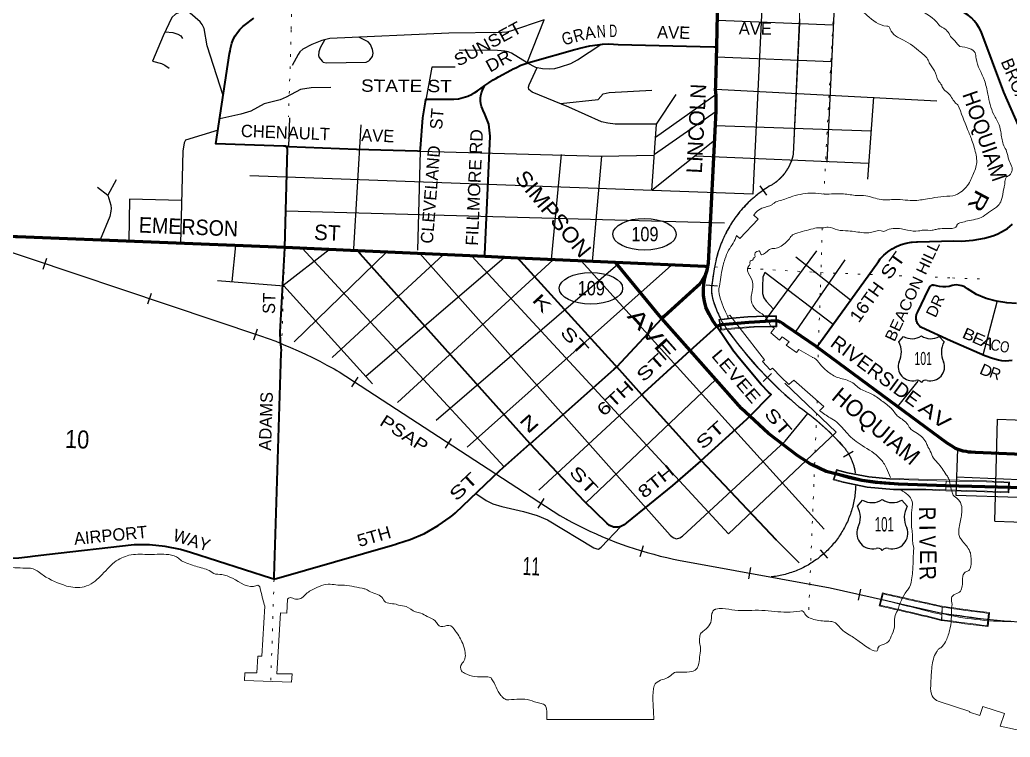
# Model space of a CAD drawing. Header units: feet. Extents: x -757852 to -501257, y -360805 to -170898.
# Drawn here: x -729809 to -720152, y -183346 to -176349 of the extents above; entities that cross this region are included whole.
import ezdxf
from ezdxf.enums import TextEntityAlignment as Align

# ---------------------------------------------------------------- set-up
doc = ezdxf.new("R2010")
doc.units = ezdxf.units.FT
doc.header["$LTSCALE"] = 80
doc.linetypes.add('DOTTED', pattern=[1.5, 0.3, -1.2])
for name, color, linetype, lineweight in [('16', 7, 'Continuous', 25), ('17', 7, 'Continuous', 25), ('20', 7, 'Continuous', 70), ('23', 7, 'Continuous', 70), ('26', 7, 'Continuous', 40), ('27', 7, 'Continuous', 13), ('29', 7, 'Continuous', 25), ('34', 7, 'Continuous', 13), ('39', 7, 'Continuous', 13), ('41', 7, 'Continuous', 13), ('57', 7, 'Continuous', 13), ('7', 7, 'DOTTED', 13)]:
    doc.layers.add(name, color=color, linetype=linetype, lineweight=lineweight)

msp = doc.modelspace()

# ---------------------------------------------------------------- linework, layer by layer
at = {"layer": '16'}
for p, q in [((-721239.34, -179490.93), (-721192.7, -179437.51)), ((-721018.39, -179432.09), (-721018.65, -179432.27)), ((-720843.78, -179437.43), (-720797.07, -179490.93)), ((-721642.64, -181092.25), (-721591.33, -181033.49)), ((-721399.57, -181027.52), (-721399.85, -181027.72)), ((-721207.48, -181033.4), (-721156.09, -181092.25))]:
    msp.add_line(p, q, dxfattribs=at)
for centre, radius, start, end in [((-721414.76, -179591.49), 201.85, 332.97043, 29.75871), ((-721109.91, -179294.2), 165.5, 239.97227, 303.45418), ((-720926.5, -179294.65), 165, 236.33975, 300.08743), ((-720926.5, -179294.2), 165.5, 236.54582, 236.59441), ((-720621.66, -179591.49), 201.85, 150.24129, 207.02957), ((-721106.43, -179732.3), 137.64, 159.09177, 283.81923), ((-720929.98, -179732.3), 137.64, 256.18077, 20.90823), ((-721500.25, -180875.83), 182.07, 239.97227, 303.45418), ((-721298.47, -180876.33), 181.52, 236.33975, 300.08743), ((-721298.48, -180875.83), 182.07, 236.54582, 236.59441), ((-721835.62, -181202.88), 222.05, 332.97043, 29.75871), ((-720963.12, -181202.88), 222.05, 150.24129, 207.02957), ((-721496.43, -181357.78), 151.42, 159.09177, 283.81923), ((-721302.31, -181357.78), 151.42, 256.18077, 20.90823)]:
    msp.add_arc(centre, radius, start, end, dxfattribs=at)
for centre, major_axis, start_param, end_param in [((-721056.13, -179913.02), (-17.78, 46.96), 4.9587777, 6.2831853), ((-720980.28, -179913.02), (17.78, 46.96), 0, 1.3263754), ((-721441.09, -181556.6), (-19.56, 51.67), 4.9587777, 6.2831853), ((-721357.64, -181556.6), (19.56, 51.67), 0, 1.3263754)]:
    msp.add_ellipse(centre, major_axis=major_axis, ratio=0.929097, start_param=start_param, end_param=end_param, dxfattribs=at)
at = {"layer": '17'}
for centre in [(-723717.43, -178440.77), (-724240.33, -178967.88)]:
    msp.add_ellipse(centre, major_axis=(-309.24, 1), ratio=0.500121, dxfattribs=at)
at = {"layer": '20'}
msp.add_line((-719894.99, -180915.6), (-720779.17, -180892.93), dxfattribs=at)
for points in [[(-723013.04, -176612.31), (-723012.94, -176608.81), (-723001.7, -176129.79)], [(-723100.21, -178757.29), (-723099.4, -178753.76), (-723095.2, -178720.88), (-723020.09, -177240.44), (-723018.83, -177215.61), (-723019, -177190.44), (-723019.53, -177114.3), (-723019.76, -177080.57), (-723022.56, -177064.3), (-723023.45, -177059.04), (-723025.32, -177029.89), (-723025.15, -177025.69), (-723024.09, -176999.89), (-723023.4, -176975.69), (-723013.04, -176612.31)], [(-723548.84, -179261.02), (-723525.46, -179239.71), (-723203.02, -178945.81), (-723178.04, -178923.04), (-723159.24, -178898.02), (-723155.35, -178892.84), (-723135.97, -178860.46), (-723120.07, -178826.24), (-723114.99, -178811.4)], [(-723014.05, -179340.02), (-723051.91, -179285.79), (-723088.97, -179220.01), (-723118.94, -179150.72), (-723119.38, -179149.3), (-723133.43, -179094.01), (-723141.62, -179037.56), (-723143.87, -178980.57), (-723140.14, -178923.65), (-723130.49, -178867.43), (-723114.99, -178811.4)], [(-723114.99, -178811.4), (-723107.84, -178790.54), (-723100.21, -178757.29)], [(-723271.96, -179575.28), (-723527.61, -179287.56), (-723548.84, -179261.02)], [(-722038.14, -179539.52), (-722343.66, -179328.8), (-722368.75, -179311.5), (-722393.66, -179297.05), (-722398.84, -179294.43), (-722415.79, -179288.24), (-722431.37, -179284.76), (-722701.25, -179299.87), (-722967.03, -179325), (-723007.73, -179336.72), (-723014.05, -179340.02)], [(-722690.89, -180214.46), (-722770.87, -180139.21), (-723271.96, -179575.28)], [(-720766.01, -180477.03), (-722034.79, -179541.83), (-722038.14, -179539.52)], [(-720779.17, -180892.93), (-721242.98, -180877.47), (-721446.24, -180862.91), (-721596.29, -180843.05), (-721947.45, -180753.16), (-722082.91, -180689.71), (-722107.94, -180677.99), (-722132.91, -180661.71), (-722223.87, -180602.41), (-722509.51, -180385.14), (-722690.89, -180214.46)], [(-719881.75, -180595.99), (-720491.96, -180570.58), (-720532.59, -180566.73), (-720557.39, -180564.38), (-720582.59, -180560.7), (-720611.24, -180555.21), (-720648.63, -180543.89), (-720659.63, -180539.26), (-720684.68, -180528.71), (-720709.63, -180512.92), (-720766.01, -180477.03)]]:
    msp.add_lwpolyline(points, dxfattribs=at)
at = {"layer": '23'}
for points in [[(-727224.91, -178569.08), (-729831.54, -178467.06), (-729848.6, -178466.93), (-729909.17, -178461.89), (-730038.21, -178441.11), (-730139.37, -178413.72), (-730164.51, -178406.91), (-730189.37, -178398.37), (-730494.21, -178293.59), (-731157.53, -178116.46)], [(-726514.49, -178601.48), (-727222.81, -178569.16), (-727224.91, -178569.08)], [(-724000.44, -178716.21), (-724956.84, -178672.56), (-725274.24, -178658.08), (-726514.49, -178601.48)], [(-723548.84, -179261.02), (-723571.05, -179237.56), (-723978.76, -178742.53), (-724000.44, -178716.21)], [(-723100.21, -178757.29), (-723125.21, -178756.15), (-724000.44, -178716.21)]]:
    msp.add_lwpolyline(points, dxfattribs=at)
at = {"layer": '26'}
for p, q in [((-725276.21, -176990.23), (-725236.86, -176962.51)), ((-723989.48, -179734.13), (-723548.84, -179261.02)), ((-723271.96, -179575.28), (-723014.05, -179340.02)), ((-723743.56, -180006.85), (-723989.48, -179734.13)), ((-722432.17, -181423.8), (-723165.84, -180647.35))]:
    msp.add_line(p, q, dxfattribs=at)
for points in [[(-719963.75, -177622.31), (-720213.09, -177052.99), (-720435.94, -176463.29), (-720454.32, -176426.34), (-720476.45, -176391.52), (-720502.11, -176359.2), (-720531, -176329.73), (-720562.81, -176303.45), (-720597.2, -176280.64), (-720632.61, -176262.07)], [(-727212.93, -177582.45), (-727237.93, -177581.33), (-727897.15, -177558.61), (-727763.49, -176678.89), (-727759.67, -176653.79), (-727755.47, -176628.89), (-727753.14, -176615.05), (-727742.57, -176577.11), (-727728.09, -176540.49), (-727709.86, -176505.58), (-727688.08, -176472.77), (-727662.99, -176442.41), (-727634.86, -176414.84), (-727621.33, -176403.46), (-727528.93, -176332.9)], [(-725236.87, -176962.51), (-725192.28, -176935.17), (-725167.36, -176919.89), (-725142.28, -176906.26), (-725022.64, -176841.22), (-724997.47, -176827.54), (-724972.64, -176815.51), (-724924.1, -176791.99), (-724847.25, -176764.25), (-724810.32, -176754.05), (-724397.92, -176638.66), (-724372.69, -176631.61), (-724347.92, -176625.78), (-724252.14, -176603.23), (-724129.05, -176587.58), (-724065.08, -176584.57), (-723974.11, -176589.29), (-723041.43, -176611.63), (-723013.04, -176612.31)], [(-727212.93, -177582.45), (-727187.93, -177583.46), (-726527.41, -177609.33), (-725930.34, -177628.03), (-725905.24, -177628.82), (-725903.38, -177605.16), (-725879.93, -177305.83), (-725854.14, -177147.17), (-725850.09, -177122.24), (-725825.08, -177122.38), (-725577.93, -177123.73), (-725531.46, -177118.21), (-725485.83, -177107.87), (-725441.52, -177092.81), (-725399.03, -177073.2), (-725397.27, -177072.19), (-725372.31, -177057.94), (-725347.27, -177040.3), (-725276.21, -176990.23), (-725274.96, -176988.07)], [(-725274.24, -178658.08), (-725273.4, -178638.57), (-725223.36, -177485.13), (-725234.93, -177367.85), (-725273.57, -177267.83), (-725275.06, -177265.57), (-725288.38, -177242.47), (-725299.22, -177218.11), (-725307.45, -177192.75), (-725312.98, -177166.66), (-725315.76, -177140.14), (-725315.75, -177113.47), (-725312.95, -177086.96), (-725307.4, -177060.88), (-725299.15, -177035.52), (-725288.3, -177011.16), (-725276.21, -176990.23)], [(-727224.91, -178569.08), (-727199.19, -177607.45), (-727212.93, -177582.45)], [(-720703.62, -178505.5), (-720626.89, -178506.68), (-720514.42, -178498.49), (-720403.42, -178478.59), (-720321.39, -178454.82), (-720295.48, -178447.31), (-720271.39, -178435.57), (-720236.03, -178418.24), (-720180.31, -178383.26), (-720128.54, -178342.65)], [(-722038.14, -179539.52), (-722019, -179512.96), (-721437.19, -178705.16), (-721419.15, -178680.12), (-721395.12, -178655.16), (-721384.42, -178644.05), (-721346.08, -178611.79), (-721304.57, -178583.7), (-721260.35, -178560.11), (-721213.92, -178541.27), (-721165.76, -178527.39), (-721116.42, -178518.61), (-721107.76, -178517.85), (-721065.93, -178514.2), (-721057.76, -178514.01), (-720703.62, -178505.5)], [(-727330.82, -181805.97), (-727327.88, -181780.97), (-727259.7, -179595.39), (-727258.92, -179570.38), (-727261.77, -179545.39), (-727268.67, -179484.9), (-727269.7, -179394.28), (-727225.13, -178577.13), (-727224.91, -178569.08)], [(-724833.96, -180483.67), (-726488.96, -178630.08), (-726514.49, -178601.48)], [(-723989.48, -179734.13), (-724005.45, -179716.43), (-724925.08, -178707.4), (-724956.84, -178672.56)], [(-720933.89, -178950.63), (-720932.07, -178947.88), (-720929.98, -178945.33), (-720927.63, -178943.02), (-720925.06, -178940.97), (-720922.28, -178939.19), (-720919.34, -178937.72), (-720916.25, -178936.56), (-720913.06, -178935.73), (-720909.81, -178935.24), (-720906.52, -178935.09), (-720903.23, -178935.28), (-720899.98, -178935.82), (-720896.8, -178936.7), (-720895.58, -178937.13)], [(-720717.34, -178939.17), (-720748.39, -178950.47), (-720779.21, -178953.85), (-720810.23, -178953.99), (-720841.08, -178950.89), (-720871.44, -178944.58), (-720895.58, -178937.12)], [(-720091.6, -179116.63), (-720184.33, -179110.36), (-720286.25, -179093.19), (-720385.81, -179065.46), (-720481.94, -179027.47), (-720542.16, -178989.16), (-720569.97, -178971.46), (-720592.16, -178957.39), (-720604.26, -178951.23), (-720622.36, -178944.29), (-720641.08, -178939.27), (-720660.23, -178936.24), (-720679.58, -178935.23), (-720698.94, -178936.25), (-720717.34, -178939.17)], [(-720734.47, -179480.23), (-721018.43, -179349.67), (-721023.35, -179346.37), (-721032.5, -179339.15), (-721040.84, -179331.01), (-721048.28, -179322.05), (-721054.75, -179312.35), (-721060.16, -179302.03), (-721064.47, -179291.2), (-721067.62, -179279.99), (-721069.59, -179268.5), (-721070.34, -179256.87), (-721069.96, -179247.41), (-721065.31, -179222.42), (-721053.4, -179197.41), (-720948.87, -178978.05), (-720933.87, -178950.64)], [(-722690.89, -180214.46), (-722670.77, -180194.87), (-722509.84, -180029.31), (-722484.45, -180003.18), (-722507.57, -179979.31), (-722579.01, -179905.55), (-722810.9, -179629.6), (-722831.96, -179604.54), (-722849.48, -179579.6), (-723014.05, -179340.02)], [(-720132.83, -179672.01), (-720166.25, -179676.3), (-720199.94, -179677.07), (-720233.52, -179674.31), (-720266.63, -179668.06), (-720324.72, -179653.16), (-720399.54, -179626.45), (-720734.47, -179480.23)], [(-723743.56, -180006.85), (-723719.86, -179985.16), (-723271.96, -179575.28)], [(-724833.96, -180483.67), (-724015.03, -179756.81), (-723989.48, -179734.13)], [(-723165.84, -180647.35), (-723169.41, -180643.57), (-723743.56, -180006.85)], [(-723165.84, -180647.35), (-722720.07, -180242.99), (-722690.89, -180214.46)], [(-727330.82, -181805.97), (-727305.82, -181798.74), (-726176.35, -181472.02), (-726151.77, -181464.91), (-726126.35, -181456.96), (-726004.33, -181418.8), (-725862.91, -181357.69), (-725728.65, -181282.14), (-725611.68, -181199.11), (-725586.63, -181179.79), (-725561.68, -181156.24), (-725127.26, -180746.16), (-724836.15, -180485.62), (-724833.96, -180483.67)], [(-723165.84, -180647.35), (-723171.56, -180652.54), (-723446.02, -180892.58), (-723892.97, -181255.2), (-723917.94, -181275.45), (-723942.97, -181288.52), (-723949.56, -181291.17), (-723963.14, -181295.05), (-723977.05, -181297.48), (-723991.14, -181298.44), (-724005.26, -181297.93), (-724019.24, -181295.95), (-724032.94, -181292.51), (-724033.89, -181292.16), (-724058.87, -181281.46), (-724083.89, -181257.37), (-724305.29, -181044.24), (-724830.21, -180487.87), (-724833.96, -180483.67)], [(-727330.82, -181805.97), (-727355.82, -181797.61), (-728145.76, -181544.97), (-728243.3, -181515.77), (-728392.04, -181485.1), (-728543.17, -181470.14), (-728695.03, -181471.06), (-729548.49, -181568.19), (-729684.89, -181584.09), (-729708.7, -181586.86), (-729734.89, -181589.69), (-729819.02, -181598.76), (-729988.92, -181603.09), (-730014.26, -181603.74), (-730038.92, -181603.64), (-730195.88, -181602.99)]]:
    msp.add_lwpolyline(points, dxfattribs=at)
at = {"layer": '29'}
for p, q in [((-721869.6, -176222.11), (-721939.88, -177736.16)), ((-723006.95, -176353.39), (-721877.83, -176399.31)), ((-723015.81, -176709.34), (-721894.3, -176754.12)), ((-723019.8, -177076.04), (-723610.06, -177496.52)), ((-723024.78, -177024.07), (-720867.16, -177140.48)), ((-721483.81, -177104.42), (-721545.02, -177902.33)), ((-723018.64, -177243.99), (-723621.65, -177662.93)), ((-727179.92, -177304.36), (-727187.93, -177583.46)), ((-726484.97, -177374.31), (-726554.2, -178584.12)), ((-723027.08, -177378.14), (-721508.88, -177431.21)), ((-723034.64, -177527.16), (-723646.06, -178013.61)), ((-725905.24, -177628.82), (-725932.6, -178596.24)), ((-724530, -177661.26), (-724628.16, -178687.56)), ((-724135.85, -177678.43), (-724227.94, -178705.83)), ((-723222.06, -177676.28), (-721533.17, -177747.86)), ((-728869.77, -177910.89), (-728949.77, -178058.58)), ((-729051.14, -177982.25), (-728949.77, -178058.58)), ((-728739.05, -178096.59), (-728747.32, -178507.89)), ((-728231.91, -178112.74), (-728739.05, -178096.59)), ((-722937.15, -178331.77), (-727215.48, -178216.5)), ((-727705.12, -178551.24), (-727743.3, -178901.83)), ((-727244.93, -178940.2), (-726791.27, -178588.85)), ((-727133.96, -179491.26), (-726233.99, -178614.28)), ((-727055.47, -178576.8), (-725086.52, -180709.7)), ((-726762.06, -179643.76), (-725680.66, -178639.53)), ((-722039.88, -178602.94), (-722549.89, -179291.4)), ((-726436.03, -179825.35), (-725087.5, -178667.05)), ((-726124.92, -180080.76), (-724608.44, -178688.53)), ((-725748.4, -180254.27), (-723977.38, -178732.65)), ((-725445.61, -180517.4), (-723453.28, -178741.18)), ((-725401.14, -178652.99), (-722899, -181361.41)), ((-724335.84, -178700.75), (-721965.05, -181316.39)), ((-721764.35, -178690.07), (-722248.64, -179394.33)), ((-721709.72, -179083.55), (-722240.99, -178665.49)), ((-720283.07, -179103.68), (-720419.38, -179619.37)), ((-724290.12, -181060.32), (-723021.84, -179856.77)), ((-721053.97, -179873.91), (-721250.81, -180119.69)), ((-724747.57, -180936.66), (-723743.56, -180006.85)), ((-720303.82, -181237.34), (-720276.62, -180243.03)), ((-720276.62, -180243.03), (-716792.49, -180388.14)), ((-720303.82, -181237.34), (-709445.03, -181652.82)), ((-722432.17, -181423.8), (-722211.54, -181645.72))]:
    msp.add_line(p, q, dxfattribs=at)
for points in [[(-722539.52, -175495.76), (-722662.47, -178049.87), (-727565.8, -177869.13)], [(-727825.45, -177086.69), (-727983.12, -176602.74), (-728010.61, -176432.76), (-728031.72, -176393.47), (-728050.5, -176367.64), (-728149.05, -176285.47), (-728180.82, -176269.3), (-728221.8, -176266.69), (-728257, -176276.08), (-728289.85, -176292.52), (-728325.51, -176326), (-728410.69, -176503.66), (-728514.65, -176750.96), (-728427.27, -176774.47), (-728395.44, -176790.22), (-728352.85, -176821.6)], [(-724862.13, -176768.55), (-724695.21, -176350.08), (-725023.4, -176459.21), (-725060.94, -176468.6), (-725109.36, -176472.71), (-725627.32, -176478.7), (-726785.18, -176530.16), (-726864.29, -176549.59), (-726962.85, -176589.5), (-727048.19, -176636.55), (-727077.83, -176662.28), (-727096.6, -176688.1), (-727154.63, -176793.27)], [(-728391.92, -176464.51), (-728318.01, -176473.29), (-728267.16, -176489.7), (-728240.57, -176506.15), (-728222.56, -176529.64)], [(-726833.65, -176542.06), (-726880.72, -176622.37), (-726894.69, -176662.63), (-726897.14, -176697.49), (-726890.1, -176716.27), (-726860.82, -176751.04), (-726850.21, -176760.88), (-726820.72, -176766.95), (-726432.97, -176761.03), (-726406.71, -176749.14), (-726394.97, -176739.75), (-726371.51, -176706.88), (-726364.47, -176674.02), (-726370.01, -176638.81), (-726390.28, -176589.5), (-726413.28, -176564.74), (-726502.29, -176517.59)], [(-724862.13, -176768.55), (-724781.34, -176809.21), (-724711.3, -176823.1), (-724647.96, -176827.8), (-724591.64, -176823.11), (-724536.42, -176806.68), (-724436.75, -176773.79), (-724371.23, -176738.71), (-724144.07, -176588.29)], [(-724862.13, -176768.55), (-725016.36, -176675.19), (-725046.86, -176661.11), (-725080.34, -176654.81), (-725150.11, -176647.02), (-725525.46, -176645.54)], [(-725563.12, -176809.01), (-725793.09, -176809.01), (-725854.14, -177147.17)], [(-723601.11, -177367.89), (-724004.99, -177367.76), (-724075.39, -177358.37), (-724138.01, -177344.99), (-724457.43, -177199.84), (-724812.93, -177053.3), (-724845.07, -177029.7), (-724849.76, -177006.22), (-724844.25, -176981.7), (-724764.35, -176812.58)], [(-726777.76, -177009.02), (-726968.73, -177013.25), (-727073.47, -177027.67), (-727212.77, -177102.46), (-727272.05, -177128.53), (-727428.13, -177168.7), (-727555.38, -177238.62), (-727652.83, -177270.55), (-727860.14, -177315.05)], [(-724538.01, -177166.62), (-724169.55, -177124.58), (-724121.28, -177070.16), (-724061.31, -177057.87), (-723646.3, -177034.35)], [(-723646.06, -178013.61), (-723601.11, -177367.89), (-723409.2, -177077.76)], [(-727876.73, -177424.18), (-728192.44, -177523.02), (-728207.73, -177548.51), (-728220.71, -177630.5), (-728241.59, -178529.29)], [(-725905.24, -177628.82), (-724142.99, -177678.58), (-723622, -177667.91)], [(-728949.77, -178058.58), (-728922.25, -178155.37), (-728919.91, -178188.23), (-728921.74, -178214.51), (-728931.64, -178268.05), (-729026.21, -178496.29)], [(-725907.2, -178629.19), (-723468.32, -181374.52), (-723449.38, -181391), (-723430.61, -181402.74), (-723404.8, -181409.78), (-723375.09, -181402.28), (-723348.48, -181383.96), (-722345.01, -180459.09), (-722124.96, -180187.15)], [(-721879.93, -179319.87), (-722545.71, -178812.48), (-722564.71, -178860.23), (-722569.14, -178950.32), (-722567.05, -179019.87), (-722552.97, -179059.78), (-722530.54, -179092.57), (-722461.46, -179172.47)], [(-727882.53, -178890.35), (-727236.44, -178943.64), (-726370.64, -179898.27)], [(-722899, -181361.41), (-721849.97, -180371.78), (-722350.99, -179891.81)], [(-720665.9, -180536.62), (-720681.72, -180984.4), (-720074.02, -181003.39), (-720064.76, -180834.82), (-720675.52, -180808.99)], [(-725362.74, -180968.45), (-725263.3, -181038.85), (-725196.25, -181070.01), (-725108.43, -181095.2), (-724897.23, -181144.5), (-724765.82, -181182.06), (-724664.92, -181226.67), (-724212.03, -181498.99), (-724183.87, -181508.38), (-724167.44, -181510.73), (-724141.63, -181491.95), (-723949.21, -181290.05)]]:
    msp.add_lwpolyline(points, dxfattribs=at)
at = {"layer": '34'}
for p, q in [((-722208.9, -176379.2), (-722269.35, -177662.23)), ((-721397.72, -181938.3), (-721429.66, -182065.21)), ((-721391.87, -181947.83), (-721419.89, -182059.17)), ((-720820.85, -182207.65), (-720816.65, -182077.47)), ((-720820.57, -182199.69), (-720816.68, -182077.74)), ((-720818.28, -182068.91), (-720816.43, -182069.6)), ((-720824.4, -182207.37), (-720820.81, -182207.76)), ((-720820.53, -182200.08), (-720820.85, -182207.65)), ((-720820.52, -182199.72), (-720820.57, -182199.69)), ((-720362.52, -182137.94), (-720375.98, -182258.85)), ((-720353.81, -182132.05), (-720368.83, -182266.88))]:
    msp.add_line(p, q, dxfattribs=at)
at = {"layer": '34', "lineweight": 25}
for p, q in [((-722592.49, -177966.83), (-722529.34, -178058.24)), ((-729582.39, -178779.99), (-729547.07, -178674.65)), ((-723118.26, -178932.43), (-723007.88, -178944.97)), ((-728560.41, -179119.84), (-728525.09, -179014.5)), ((-727527.16, -179469.02), (-727491.85, -179363.68)), ((-722559.82, -179876.12), (-722480.17, -179798.67)), ((-726572.17, -179928.43), (-726511.56, -179835.31)), ((-725659.62, -180525.71), (-725599, -180432.61)), ((-721777.69, -180612.22), (-721682.14, -180555.51)), ((-724755.64, -181111.16), (-724695.02, -181018.05)), ((-723760.17, -181584.48), (-723728.92, -181477.87)), ((-722005.46, -181517.56), (-721932.32, -181601.19)), ((-722699.72, -181800.24), (-722679.72, -181690.95)), ((-721632.2, -182010.81), (-721607.6, -181902.47))]:
    msp.add_line(p, q, dxfattribs=at)
for points in [[(-722206.63, -176360.95), (-722207.24, -176371.61), (-722207.81, -176379.27), (-722268.14, -177659.93)], [(-722205.92, -176339.54), (-722206.15, -176350.21), (-722206.63, -176360.95)], [(-722268.14, -177659.93), (-722268.26, -177662.36), (-722268.72, -177664.75), (-722270.39, -177672.43), (-722272.15, -177680.07), (-722274.07, -177687.63), (-722276.08, -177695.19), (-722278.26, -177702.74), (-722280.56, -177710.2), (-722282.98, -177717.62), (-722285.53, -177725.06), (-722288.26, -177732.38), (-722291.04, -177739.69), (-722293.99, -177746.93), (-722297.06, -177754.17), (-722300.24, -177761.3), (-722303.59, -177768.38), (-722307.01, -177775.42), (-722310.56, -177782.41), (-722314.26, -177789.28), (-722318.06, -177796.16), (-722321.98, -177802.95), (-722326.04, -177809.64), (-722330.2, -177816.25), (-722334.46, -177822.81), (-722338.82, -177829.31), (-722343.34, -177835.7), (-722347.94, -177842.02), (-722352.68, -177848.27), (-722357.49, -177854.47), (-722362.45, -177860.53), (-722367.48, -177866.51), (-722372.59, -177872.4), (-722377.86, -177878.23), (-722383.2, -177883.91), (-722388.66, -177889.58), (-722394.18, -177895.08), (-722399.84, -177900.53), (-722405.58, -177905.84), (-722411.39, -177911.09), (-722417.28, -177916.21), (-722423.31, -177921.25), (-722429.4, -177926.15), (-722435.56, -177930.95), (-722441.84, -177935.68), (-722448.16, -177940.26), (-722454.56, -177944.75), (-722461.1, -177949.11), (-722467.63, -177953.36), (-722474.28, -177957.51), (-722481.03, -177961.52), (-722487.79, -177965.44), (-722494.62, -177969.23), (-722501.53, -177972.86), (-722518.55, -177983.36), (-722535.25, -177994.21), (-722551.78, -178005.36), (-722568.28, -178016.76), (-722584.45, -178028.5), (-722600.35, -178040.47), (-722616.21, -178052.69), (-722631.75, -178065.23), (-722647, -178078.01), (-722662.18, -178091.15), (-722676.98, -178104.47), (-722691.68, -178117.97), (-722706.11, -178131.87), (-722720.19, -178145.95), (-722734.09, -178160.3), (-722747.76, -178174.81), (-722761.2, -178189.71), (-722774.33, -178204.67), (-722787.21, -178220.04), (-722799.77, -178235.46), (-722812.17, -178251.19), (-722824.19, -178267.09), (-722835.93, -178283.23), (-722847.46, -178299.5), (-722858.65, -178316.1), (-722869.62, -178332.85), (-722880.22, -178349.76), (-722890.59, -178366.81), (-722900.53, -178384.13), (-722910.27, -178401.58), (-722919.69, -178419.13), (-722928.84, -178436.89), (-722937.6, -178454.83), (-722946.08, -178473.01), (-722954.32, -178491.16), (-722962.12, -178509.58), (-722969.61, -178528.08), (-722976.87, -178546.72), (-722983.73, -178565.37), (-722990.25, -178584.36), (-722996.52, -178603.32), (-723002.31, -178622.4), (-723007.95, -178641.51), (-723013.15, -178660.9), (-723018, -178680.21)], [(-730622.78, -178370.59), (-727462.24, -179430.18), (-727387.81, -179456.7), (-727314.4, -179484.77), (-727241.44, -179514.11), (-727168.34, -179544.46), (-727096.27, -179576.36), (-727025.08, -179609.39), (-726953.76, -179643.42), (-726883.46, -179679.02), (-726814.02, -179715.74), (-726744.63, -179753.89), (-726718.1, -179768.89), (-726694.38, -179783.43), (-724544.02, -181183.51), (-724486.3, -181216.35), (-724428.14, -181247.7), (-724369.4, -181278.06), (-724309.96, -181307.95), (-724250.1, -181336.34), (-724189.98, -181363.56), (-724129.15, -181390.3), (-724067.9, -181415.54), (-724006.42, -181439.6), (-723944.03, -181462.87), (-723881.73, -181484.78), (-723819.05, -181506.01), (-723755.61, -181525.95), (-723692.27, -181544.51), (-723628.35, -181562.09), (-723564.38, -181578.81), (-723499.66, -181594.23), (-723435.22, -181608.61), (-723370, -181621.67), (-723313.78, -181632.15), (-721906.32, -181889.65), (-721359.23, -182013.87), (-721222.8, -182046.21), (-720818.52, -182136.54)], [(-723018, -178680.21), (-723018.95, -178684.08), (-723019.2, -178685.56), (-723028.69, -178731.1), (-723037.39, -178776.96), (-723045.07, -178823.22), (-723052.19, -178869.27), (-723058.5, -178915.37), (-723063.78, -178961.85), (-723064.08, -178968.31), (-723064.22, -178974.77), (-723064.26, -178981.24), (-723064.21, -178987.75), (-723064.03, -178994.21), (-723063.73, -179000.66), (-723063.35, -179007.14), (-723062.83, -179013.6), (-723062.19, -179020.02), (-723061.44, -179026.48), (-723060.58, -179032.88), (-723059.65, -179039.29), (-723058.56, -179045.68), (-723057.37, -179052.03), (-723056.06, -179058.38), (-723054.68, -179064.7), (-723053.14, -179071.01), (-723051.53, -179077.26), (-723049.77, -179083.52), (-723047.93, -179089.71), (-723045.99, -179095.9), (-723045.37, -179097.74), (-723039.47, -179115.73), (-723033.2, -179133.47), (-723026.62, -179151.12), (-723019.81, -179168.8), (-723012.61, -179186.24), (-723005.14, -179203.48), (-722997.43, -179220.77), (-722989.35, -179237.8), (-722980.98, -179254.65), (-722972.27, -179271.48), (-722971.51, -179272.9)], [(-722906.2, -179377.83), (-722897.06, -179391.35), (-722886.68, -179406.2), (-722853.39, -179451.38), (-722811.92, -179505.32), (-722769.69, -179558.28), (-722726.59, -179611.16), (-722682.41, -179662.85), (-722637.44, -179713.6), (-722591.27, -179764.01), (-722544.55, -179813.16), (-722497.2, -179861.87), (-722448.52, -179909.73), (-722399.29, -179956.31), (-722349.07, -180002.26), (-722299.76, -180046.13), (-722213.04, -180122.22), (-722177.21, -180147.88), (-722142.12, -180174.25), (-722107.45, -180201.25), (-722072.89, -180228.8), (-722039.09, -180257.03), (-722005.95, -180285.73), (-721972.9, -180314.99), (-721940.63, -180344.91), (-721909.01, -180375.33), (-721877.6, -180406.5), (-721847.07, -180437.99), (-721816.81, -180469.9), (-721787.15, -180502.63), (-721777.17, -180514.05), (-721771.51, -180520.82), (-721766.04, -180527.68), (-721760.7, -180534.63), (-721755.39, -180541.67), (-721750.28, -180548.83), (-721745.31, -180556.05), (-721740.38, -180563.34), (-721735.65, -180570.76), (-721731.05, -180578.22), (-721726.55, -180585.8), (-721722.22, -180593.43), (-721717.96, -180601.11), (-721713.87, -180608.92), (-721709.95, -180616.76), (-721706.16, -180624.69), (-721702.46, -180632.64), (-721698.93, -180640.72), (-721695.52, -180648.8), (-721692.27, -180657.01), (-721689.18, -180665.2), (-721686.19, -180673.49), (-721683.4, -180681.81), (-721680.73, -180690.17), (-721678.19, -180698.57), (-721675.82, -180707.07)], [(-721675.82, -180707.07), (-721673.58, -180715.58), (-721671.51, -180724.11), (-721669.54, -180732.68), (-721667.8, -180741.3), (-721666.16, -180749.93), (-721664.68, -180758.56), (-721663.44, -180766.65), (-721662.86, -180772.29)], [(-721659.55, -180894.64), (-721659.76, -180901.2), (-721660.47, -180917.27), (-721661.57, -180933.39), (-721662.86, -180949.47), (-721664.48, -180965.49), (-721666.32, -180981.5), (-721668.57, -180997.45), (-721671.01, -181013.37), (-721673.69, -181029.2), (-721676.67, -181045.05), (-721679.97, -181060.82), (-721683.57, -181076.59), (-721687.31, -181092.23), (-721691.46, -181107.82), (-721695.86, -181123.3), (-721700.46, -181138.77), (-721705.32, -181154.05), (-721710.58, -181169.37), (-721715.98, -181184.55), (-721721.73, -181199.56), (-721727.6, -181214.53), (-721733.89, -181229.45), (-721740.37, -181244.15), (-721747.07, -181258.73), (-721754.07, -181273.34), (-721761.37, -181287.66), (-721768.8, -181301.94), (-721776.58, -181316.04), (-721784.56, -181330.13), (-721792.77, -181343.9), (-721801.29, -181357.6), (-721809.97, -181371.16), (-721818.89, -181384.61), (-721828.11, -181397.78), (-721837.53, -181410.93), (-721847.15, -181423.86), (-721857.04, -181436.59), (-721867.1, -181449.1), (-721877.4, -181461.49), (-721887.86, -181473.75), (-721898.62, -181485.73), (-721909.53, -181497.57), (-721920.72, -181509.22), (-721932.05, -181520.72), (-721943.6, -181531.92), (-721955.31, -181542.97), (-721967.19, -181553.8), (-721979.35, -181564.44), (-721991.61, -181574.81), (-722004.1, -181585.08), (-722016.73, -181594.99), (-722029.6, -181604.81), (-722042.58, -181614.29), (-722055.73, -181623.6), (-722068.97, -181632.69), (-722082.49, -181641.56), (-722096.14, -181650.1), (-722109.84, -181658.46), (-722123.83, -181666.62), (-722137.82, -181674.49), (-722152.01, -181682.14), (-722166.4, -181689.48), (-722180.78, -181696.61), (-722195.34, -181703.51), (-722210.11, -181710.11), (-722224.87, -181716.49), (-722239.72, -181722.62), (-722254.8, -181728.44), (-722269.93, -181734.07), (-722285.11, -181739.34), (-722300.39, -181744.35), (-722315.83, -181749.21), (-722331.31, -181753.7), (-722346.78, -181757.89), (-722362.43, -181761.95), (-722378.13, -181765.63), (-722393.81, -181769.01), (-722409.7, -181772.18), (-722425.51, -181775.01), (-722441.38, -181777.67), (-722457.38, -181780), (-722473.31, -181782), (-722483.71, -181783.17)]]:
    msp.add_lwpolyline(points, dxfattribs=at)
at = {"layer": '34'}
for points in [[(-730786.26, -178319.4), (-730623.12, -178371.64), (-727462.6, -179431.22)], [(-726718.65, -179769.84), (-726694.96, -179784.36), (-724544.59, -181184.45)], [(-723313.98, -181633.23), (-721906.54, -181890.73), (-721359.47, -182014.94)], [(-721359.47, -182014.94), (-721223.05, -182047.28), (-720818.85, -182139.94)]]:
    msp.add_lwpolyline(points, dxfattribs=at)
for centre, radius, start, end in [((-722819.33, -176330.32), 612.38, 355.42201, 16.14079), ((-722708.14, -177574.75), 447.42, 297.42337, 348.7253), ((-721905.89, -178950), 1145.48, 121.36339, 166.56463), ((-720404.67, -179248.52), 2675.62, 167.81638, 173.84745), ((-722693.21, -178980.82), 372.16, 177.06458, 198.36626), ((-722016.2, -178767.04), 1082.09, 197.8139, 208.93141), ((-721204.36, -178229.18), 2054.3, 211.10715, 214.97839), ((-719738.94, -177108.27), 3898.38, 216.13024, 228.92249), ((-728952.87, -183691.9), 4513.8, 60.33191, 70.72166), ((-726648.44, -185089.38), 6658.15, 48.23644, 49.22971), ((-723669.73, -182181), 2520.91, 41.3738, 54.72034), ((-722647.85, -177895.01), 3797.1, 240.03157, 259.8963), ((-726138.93, -203475.5), 21922.08, 75.97014, 77.59511), ((-726138.93, -203475.5), 21930.08, 75.96492, 77.57358), ((-717722.39, -160506.33), 21792.12, 261.83697, 263.04151), ((-717722.39, -160506.33), 21784.12, 261.83463, 263.06156), ((-717710.02, -160514.95), 21914.72, 261.8394, 263.03111), ((-717710.02, -160514.95), 21906.72, 261.83707, 263.01), ((-717715.38, -160506.25), 21851.66, 261.83511, 263.06155), ((-720255.11, -179949.82), 2259.98, 255.57214, 264.07569), ((-720103.68, -178905.07), 3315.06, 263.33597, 269.36825)]:
    msp.add_arc(centre, radius, start, end, dxfattribs=at)
at = {"layer": '34', "lineweight": 25}
msp.add_arc((-719652.98, -175082.11), 7150.07, 260.61822, 269.31618, dxfattribs=at)
at = {"layer": '34'}
for centre, major_axis, ratio, start_param, end_param in [((-701989.71, -106072), (2301.16, 78340.26), 0.999999, 2.9205077, 2.9283006), ((-674017.49, 26913.91), (5472.18, 214089.25), 0.999995, 2.9440622, 2.9468358), ((-674017.49, 26913.91), (5472.39, 214097.24), 0.999995, 2.9440987, 2.9468519)]:
    msp.add_ellipse(centre, major_axis=major_axis, ratio=ratio, start_param=start_param, end_param=end_param, dxfattribs=at)
at = {"layer": '39'}
for p, q in [((-720713.08, -178064.69), (-720689.49, -178060.36)), ((-720719.3, -178384.74), (-720694.53, -178376.76)), ((-722487.33, -179340.56), (-722451.41, -179356.3))]:
    msp.add_line(p, q, dxfattribs=at)
for points in [[(-722654.14, -178252.52), (-722610.73, -178293.67), (-722789.77, -178482.6), (-722820.48, -178453.49)], [(-722908.63, -179244.2), (-722886.88, -179228.91), (-722785.51, -179358.76)], [(-722785.51, -179358.76), (-722547, -179664.31), (-722568.91, -179680.97), (-722491.99, -179763.82), (-722470.16, -179745.96), (-722386.58, -179833.13), (-722310.89, -179904.98), (-722260.67, -179864.77), (-721969.23, -180121.45), (-722012.32, -180161.12)], [(-722451.41, -179356.3), (-722486.11, -179402.48), (-722401.1, -179472.18), (-722375.55, -179439.8), (-722306.72, -179488.6), (-722336.89, -179521.04), (-722236.16, -179593.55), (-722214.56, -179566.04), (-722076.81, -179642.92)], [(-727420.94, -182068.43), (-727448.16, -182556.36), (-727487.52, -182554.17), (-727499.05, -182717.61), (-727614.34, -182717.55), (-727618.6, -182793.92), (-727158.79, -182808.53), (-727153.07, -182729.16), (-727301.8, -182727.4), (-727268.57, -182131.71), (-727206.96, -182135.15), (-727199.45, -182000.55)], [(-720845.78, -182998.7), (-720545.7, -183096.7), (-720547.87, -183103.38), (-720449.78, -183135.33), (-720420.71, -183046.02), (-720209.26, -183114.86), (-720249.75, -183239.23), (-719756.68, -183346.11), (-719717.24, -183223.28), (-719640.45, -183127.16)], [(-723630.44, -183095.06), (-723628.02, -183174.36), (-724669.96, -183172.79), (-724670.58, -183102.34)]]:
    msp.add_lwpolyline(points, dxfattribs=at)
for points in [[(-722437.72, -173968.13), (-722404.51, -173987.68), (-722384.92, -174000.53), (-722288.97, -174117.1), (-722248.36, -174218.39), (-722185.99, -174364.89), (-722180.28, -174425.54), (-722139.55, -174568.15), (-722139.72, -174652.15), (-722129.14, -174715.61), (-722112.46, -174909.66), (-722105.45, -174936.12), (-722071.35, -175094.58), (-722099.11, -175242.56), (-722103.04, -175292.76), (-722064.54, -175493.71), (-722062.3, -175540.12), (-722045.25, -175619.35), (-721956.71, -175719.52), (-721919.3, -175739.11), (-721902.19, -175763.96), (-721892.69, -175778.43), (-721888.22, -175818.9), (-721897.09, -175840.7), (-721895.69, -175909.25), (-721878.42, -175982.45), (-721861.14, -176003.27), (-721849.73, -176019.83), (-721703.72, -176192.75), (-721653.13, -176235.02), (-721619.66, -176252.45), (-721547.39, -176305.64), (-721356.58, -176409.81), (-721338.62, -176412.52), (-721323.57, -176439.31), (-721193.15, -176547.15), (-721102.84, -176601.05), (-721028.88, -176662.37), (-720951.67, -176743.95), (-720942.57, -176768.48), (-720889.28, -176845.11), (-720852.87, -176943.23), (-720820.4, -176986.8), (-720814.93, -177001.12), (-720786.31, -177040.51), (-720760.93, -177059.63), (-720690.28, -177155.07), (-720684.35, -177161.36), (-720666.23, -177173.88), (-720661.54, -177176.54)], [(-728705.66, -175842.16), (-728708.82, -175837.88), (-728831.3, -175784.73), (-728870.01, -175746.96), (-728885.44, -175730.24), (-729003.3, -175608.79), (-729075.18, -175545.55), (-729112.59, -175525.95), (-729141.98, -175506.67), (-729313.05, -175463.72), (-729365.87, -175479.78), (-729396.87, -175502.74), (-729421.4, -175513.87), (-729493.11, -175603.73), (-729684.81, -175890.34), (-729710.18, -175923.58), (-729889, -176136.16), (-730063.67, -176292.5), (-730204.49, -176403.83), (-730353.78, -176474.53), (-730474.64, -176483.91), (-730542.74, -176479.23), (-730666.75, -176466.31), (-730758.45, -176448.63), (-730851.69, -176418.79), (-730926.04, -176367.54), (-731025.47, -176289.12), (-731077.68, -176236.71), (-731086.33, -176200.11), (-731071.53, -176128.17), (-731073.62, -176077.73), (-731074.7, -176053.52), (-731048.18, -175937.72), (-731015.18, -175862.46), (-731012.18, -175784.02), (-730999.62, -175718.03)], [(-721408.32, -175965.92), (-721402.03, -175970.9), (-721374.57, -175988.09), (-721314.88, -176054.89), (-721217, -176121.17), (-721185.08, -176126.45), (-721066.3, -176223.77), (-720869.09, -176370.49), (-720822.74, -176418.64), (-720812.16, -176422.5)], [(-720812.16, -176422.5), (-720765.47, -176457.87), (-720732.95, -176510.37), (-720695.07, -176549.6), (-720669.37, -176582.35), (-720643.73, -176610.29)], [(-720643.73, -176610.29), (-720495.06, -176671.42), (-720484.34, -176726.06), (-720403.18, -176939.54), (-720370.34, -177075.29), (-720312.88, -177272.06), (-720261.07, -177372.03), (-720241.1, -177459.12), (-720213.85, -177576.61), (-720187.06, -177631.65), (-720164.99, -177714.77), (-720138.36, -177775.85), (-720132.93, -177800.15), (-720139.79, -177834.22), (-720154.48, -177860.04), (-720187.14, -177881.39), (-720209.59, -177977.5), (-720214, -177993.5), (-720238.93, -178109.7), (-720270.33, -178161.29), (-720345.94, -178213.8), (-720417.54, -178266.41), (-720569.29, -178311), (-720629.93, -178325.61), (-720672.72, -178350.74), (-720675.03, -178362.77), (-720694.53, -178376.76)], [(-720661.54, -177176.54), (-720567.57, -177418.84), (-720525.97, -177524.59), (-720485.28, -177668.59), (-720478.98, -177739.24), (-720516.16, -177863.19), (-720541.68, -177920.97), (-720636.24, -178031.28), (-720675.22, -178053.92), (-720689.49, -178060.36)], [(-720713.08, -178064.69), (-720943.05, -178091.94), (-721078.32, -178110.81), (-721274.76, -178101.09), (-721411.34, -178101.79), (-721560.57, -178065.73), (-721646.79, -178062.35), (-721778.75, -178047.11), (-721965.53, -178047.85), (-722077.67, -178039.42), (-722271.63, -178070.1), (-722395.72, -178111.56), (-722448.7, -178131.65), (-722471.45, -178148.89), (-722575.33, -178187.12), (-722633.09, -178227.16), (-722653.58, -178254.7)], [(-722820.48, -178453.49), (-722853.42, -178526.74), (-722898.21, -178595.49), (-722933.76, -178684.74), (-722952.03, -178742.44), (-722983.11, -178924.54), (-722990.89, -179022.94), (-722908.63, -179244.19), (-722908.75, -179244)], [(-720719.3, -178384.74), (-720874.25, -178392.77), (-720912.72, -178401.33), (-720997.02, -178400.04), (-721045.53, -178408.21), (-721153.66, -178399.95), (-721213.43, -178387.53), (-721368.75, -178405.62), (-721389.11, -178412.88), (-721409, -178408.07), (-721516.05, -178424.02), (-721580.37, -178425.53), (-721732.3, -178407.49), (-721836.34, -178397.37), (-721927.73, -178371.63), (-721982.17, -178377.55), (-722004.23, -178376.69), (-722074.88, -178386.01), (-722243.38, -178433.8), (-722274.01, -178446.7), (-722305.55, -178483.74), (-722398.93, -178562.67), (-722445.74, -178578.96), (-722481.99, -178581.57), (-722519.01, -178604.29), (-722584.49, -178635.97), (-722599.29, -178603.17), (-722611.4, -178604.7), (-722642.63, -178633.7), (-722646.03, -178669.82), (-722656.13, -178671.44), (-722658.75, -178687.45), (-722677.1, -178694.8), (-722691.91, -178714.36), (-722688.44, -178728.6), (-722705.48, -178754.11), (-722713.19, -178798.13), (-722668.53, -178890.53), (-722663.21, -178961.24), (-722676, -179033.26), (-722677.92, -179083.54), (-722670.99, -179112.02), (-722625.4, -179180.28), (-722553.06, -179231.45), (-722486.73, -179341.04)], [(-722081.98, -179641.92), (-722076.81, -179642.92), (-722020.36, -179689.44), (-721960.66, -179756.24), (-721945.09, -179768.94), (-721847.14, -179833.21), (-721789.53, -179849.57), (-721673, -179900.47), (-721624.41, -179942.66), (-721507.95, -179995.56), (-721406.15, -180064.01), (-721310.67, -180140.27), (-721243.42, -180219.45), (-721194.52, -180253.6), (-721152.03, -180297.56), (-721119.64, -180343.15), (-721056.93, -180383.89), (-720968.24, -180480.01), (-720949.81, -180523.04), (-720940.32, -180537.51), (-720908.92, -180609.25), (-720861.03, -180669.54), (-720775.83, -180785.8)], [(-721319.95, -180812.85), (-721359, -180720.54), (-721419.77, -180629.52), (-721595.61, -180501.77), (-721739.76, -180385.33), (-721843.88, -180272.47), (-721906.57, -180231.75), (-722012.32, -180161.12)], [(-720775.83, -180785.8), (-720764.52, -180799.91), (-720745.65, -180837.87)], [(-720745.65, -180837.87), (-720718.39, -180957.7), (-720701.15, -180992.37), (-720689.3, -181000.71), (-720628.93, -181078.74), (-720624.78, -181155.36), (-720634.29, -181215.55), (-720653.65, -181350.01), (-720646.55, -181388.45), (-720625.3, -181423.22), (-720553.29, -181517.63), (-720538.21, -181558.28), (-720533.56, -181614.79), (-720541.65, -181699.17), (-720562.37, -181724.85), (-720590.77, -181736.22), (-720613.74, -181771.91), (-720616.83, -181816.14), (-720617.13, -181828.22), (-720622.52, -181884.47), (-720645.73, -181930.22), (-720702.69, -181959.03), (-720723.4, -181984.69), (-720719.06, -182053.27), (-720725.27, -182082.09)], [(-721219.83, -180933.05), (-721108.6, -181046.96), (-721108.97, -181113.05), (-721115.03, -181162.68), (-721114.39, -181219.94), (-721115.93, -181279.44), (-721107.44, -181349.84), (-721104.7, -181397.16), (-721104.29, -181433.51), (-721100.23, -181461.88)], [(-721251.28, -182112.36), (-721159.89, -181918.82), (-721147.25, -181903.2), (-721113.62, -181811.86), (-721099.68, -181657.31), (-721095.67, -181552.71), (-721100.23, -181461.88), (-721101.65, -181458.32)], [(-729355.27, -181871.86), (-729270.61, -181886.07), (-729180.38, -181878.46), (-729094.92, -181837.84), (-728955.44, -181704.12), (-728885.67, -181639.45), (-728813.46, -181596.79), (-728745.46, -181571.8), (-728657.45, -181561.99), (-728567.12, -181563.19), (-728470.21, -181562.11), (-728382.09, -181563.32), (-728282.7, -181586.43), (-728242.7, -181616.82), (-728196.15, -181642.74), (-728126.64, -181668.12)], [(-730553.09, -181706.23), (-730215.49, -181733.46), (-730203.38, -181731.92), (-730173.25, -181735.39), (-730166.65, -181735.31), (-730141.33, -181733.92), (-730110.91, -181729.5), (-730076.21, -181714.73), (-730059.94, -181709.33), (-729985.05, -181694.13), (-729778.3, -181696.17), (-729680.2, -181704.04), (-729580.16, -181766.38), (-729355.27, -181871.86)], [(-728126.64, -181668.12), (-727991.5, -181707.68), (-727977.61, -181712.26), (-727918.77, -181748.8), (-727838.88, -181759.99), (-727735.84, -181796.25), (-727499.62, -181867.94), (-727487.43, -181864.39), (-727461.13, -181911.75), (-727420.94, -182068.43)], [(-727201.02, -182001.36), (-727199.37, -181998.54), (-727178.79, -181985.24), (-727158.74, -181986.03), (-727134.98, -181995.02), (-727082.85, -181997.06), (-726995.94, -181929.96), (-726946.67, -181901.67), (-726782.17, -181853.72), (-726708.21, -181862.66), (-726668.03, -181862.22), (-726472.46, -181894.05), (-726434.66, -181903.58), (-726391.4, -181927.44), (-726269.46, -181994.65), (-726263.91, -182006.96), (-726141.06, -182050.04), (-726115.23, -182057.1), (-726041.5, -182072.07), (-725951.1, -182123.95), (-725899.36, -182136.05), (-725836.35, -182168.73), (-725757.68, -182212.1), (-725734.85, -182245.23), (-725703.54, -182266.6), (-725626.81, -182255.5), (-725560.63, -182310.46), (-725490.98, -182432.03), (-725466.31, -182521.63), (-725468.46, -182577.95), (-725479.56, -182605.72), (-725500.53, -182629.06), (-725503.23, -182699.46), (-725460.12, -182727.34), (-725442.38, -182736.09), (-725244.41, -182757.94), (-725220.51, -182762.91), (-725208.93, -182775.45), (-725118.77, -182938.11), (-725097.56, -182961.1), (-725062.16, -182980.61), (-725040.1, -182981.47), (-724837.36, -182983.37), (-724740.19, -183015.38), (-724692.53, -183029.33), (-724670.78, -183090.61), (-724670.58, -183102.34)], [(-723397.18, -182711.44), (-723375.12, -182712.3), (-723280.65, -182709.96), (-723211.24, -182680.46), (-723193.97, -182648.9), (-723180.78, -182566.83), (-723171.61, -182484.6), (-723181.26, -182421.78), (-723179.25, -182369.48), (-723165.68, -182329.72), (-723155.27, -182320.07), (-723120.03, -182291.22), (-723071.37, -182226.66), (-723060.04, -182140.49), (-723034.44, -182101.21), (-723024.25, -182097.58), (-722957.79, -182092.13), (-722835.85, -182106.97), (-722574.88, -182109.14), (-722448.79, -182120.11), (-722203.62, -182115.62), (-722181.5, -182114.48), (-722146.86, -182154.1), (-722084.09, -182192.82), (-721948.35, -182214.26), (-721890.28, -182218.54), (-721856.66, -182231.95), (-721810.31, -182280.09), (-721693.08, -182365.26), (-721595.29, -182433.55), (-721442.83, -182489.88), (-721442.36, -182477.81), (-721356.07, -182426.81), (-721311.41, -182362.09), (-721281.88, -182272.6), (-721278.11, -182174.04), (-721251.28, -182112.36)], [(-720725.12, -182081.41), (-720743.33, -182306.43), (-720760.81, -182364.4), (-720782.16, -182416.23), (-720829.64, -182474.26)], [(-720829.64, -182474.26), (-720848.29, -182484.59), (-720864, -182505.7), (-720871.69, -182516.77), (-720915.18, -182659.25), (-720926.15, -182812.8), (-720918.84, -182926.13), (-720878.62, -182982.8), (-720845.78, -182998.7)], [(-723630.44, -183095.06), (-723633.14, -183052.69), (-723633.23, -182897.58), (-723623.2, -182845.61), (-723608.17, -182820.01), (-723475.14, -182754.71), (-723425.48, -182716.38), (-723397.18, -182711.44)]]:
    msp.add_spline(points, degree=3, dxfattribs=at)
at = {"layer": '57'}
for p, q in [((-722974.01, -179376.23), (-722994.83, -179272.42)), ((-722430, -179235.72), (-722428.82, -179342.16)), ((-721877.35, -180834.78), (-721846.15, -180734.6)), ((-720160.28, -180856.43), (-720164.9, -180961.8))]:
    msp.add_line(p, q, dxfattribs=at)
for points in [[(-722994.83, -179272.42), (-722863.9, -179254.52), (-722711.82, -179242), (-722540.38, -179234.84), (-722430, -179235.72)], [(-722985.3, -179279.2), (-722863.03, -179262.48), (-722711.32, -179249.99), (-722540.24, -179242.84), (-722437.9, -179243.66), (-722436.9, -179334.38)], [(-722436.9, -179334.38), (-722495.42, -179335.98), (-722650.47, -179339.57), (-722838.82, -179353.9), (-722967.59, -179367.5), (-722985.3, -179279.2)], [(-722974.01, -179376.23), (-722838.1, -179361.87), (-722650.07, -179347.56), (-722495.22, -179343.98), (-722428.82, -179342.16)], [(-721846.15, -180734.6), (-721737.52, -180762.77), (-721530.97, -180802.15), (-721328.1, -180821.84), (-721047.78, -180830.79), (-720777.41, -180837.16)], [(-721877.35, -180834.78), (-721779.93, -180863.01), (-721547.56, -180911.34), (-721289.37, -180934.61), (-720974.01, -180934.61), (-720780.75, -180942.79)], [(-720160.15, -180856.91), (-720382.89, -180846.76), (-720777.41, -180837.16)], [(-720164.17, -180961.49), (-720481.8, -180949.78), (-720780.75, -180942.79)]]:
    msp.add_lwpolyline(points, dxfattribs=at)
for points in [[(-721840.78, -180744.25), (-721739.28, -180770.58), (-721532.11, -180810.08), (-721328.61, -180829.83), (-721048.04, -180838.79), (-720777.74, -180847.55), (-720779.37, -180892.47), (-720780.09, -180932.98), (-720973.9, -180926.61), (-721289.01, -180926.61), (-721546.38, -180903.41), (-721778, -180855.24), (-721867.29, -180829.37)], [(-720777.54, -180847.55), (-720383.17, -180854.76), (-720168.64, -180864.53), (-720172.53, -180953.18), (-720481.56, -180941.78), (-720779.99, -180933.12), (-720779.07, -180892.64)]]:
    msp.add_lwpolyline(points, close=True, dxfattribs=at)
for centre, radius, start, end in [((-722390.7, -184411.18), 5118.81, 90.22797, 96.5927), ((-721272.57, -179072.83), 1808.2, 250.96395, 273.68958), ((-721072.09, -184702.18), 3821.85, 85.73819, 91.26916), ((-721053.05, -199307.92), 18422.86, 87.2292, 89.13991)]:
    msp.add_arc(centre, radius, start, end, dxfattribs=at)
at = {"layer": '7'}
for p, q in [((-727147.97, -175934.28), (-727163.18, -176444.43)), ((-721860.05, -176004.87), (-721970.02, -178047.65)), ((-727163.18, -176444.43), (-727188.58, -177296.33)), ((-727196.84, -177573.43), (-727226.57, -178571.14)), ((-727226.57, -178571.14), (-731357.37, -178399.33)), ((-721986.37, -178377.19), (-721998.57, -178814.15)), ((-721987.93, -178380.28), (-721988.05, -178382.49)), ((-727224.98, -178568.81), (-727362.18, -182802.07)), ((-727226.57, -178571.14), (-722953.62, -178762.73)), ((-722705.83, -178774.37), (-721998.57, -178814.15)), ((-722069.13, -178810.18), (-721998.57, -178814.15)), ((-721998.57, -178814.15), (-721471.31, -178835.16)), ((-721234.4, -178844.6), (-721174.63, -178846.98)), ((-720884.61, -178858.55), (-720715.05, -178866.68)), ((-720715.05, -178866.68), (-720358.35, -178879.84))]:
    msp.add_line(p, q, dxfattribs=at)
for points in [[(-721998.57, -178814.15), (-722005.31, -179015.35), (-722027.57, -179679.27)], [(-722034.21, -180064.22), (-722067.05, -180879.48), (-722119.24, -182175.13)]]:
    msp.add_lwpolyline(points, dxfattribs=at)

# ---------------------------------------------------------------- texts
at = {"layer": '16'}
msp.add_text('LINCOLN', height=150.7, rotation=87.096, dxfattribs=at).set_placement((-723159.54, -177849.66))
for s, height, rotation, width, p in [('SIMPSON', 150.7, 309.476, 1.1, (-724990.97, -177894.31)), ('AVE ', 150.7, 311.698, 1.45, (-723894.9, -179244.07)), ('RIVERSIDE', 135.6, 323.551, 1.05, (-721917.15, -179525.1)), ('AV', 135.6, 323.548, 1.35, (-721059.35, -180159.28))]:
    msp.add_text(s, height=height, rotation=rotation, dxfattribs=dict(at, width=width)).set_placement(p)
at = {"layer": '16', "width": 0.6}
for height, p in [(127.3, (-721000.4, -179715.49)), (140, (-721379.78, -181339.29))]:
    msp.add_text('101', height=height, dxfattribs=at).set_placement(p, align=Align.CENTER)
at = {"layer": '17', "width": 0.95}
msp.add_text('EMERSON', height=150.7, rotation=357.618, dxfattribs=at).set_placement((-728651.33, -178422.92))
at = {"layer": '17'}
msp.add_text('ST', height=150.7, rotation=357.388, dxfattribs=at).set_placement((-726943.03, -178494.45))
at = {"layer": '17', "width": 0.85}
for p in [(-723713.98, -178509.08), (-724236.88, -179036.19)]:
    msp.add_text('109', height=140, dxfattribs=at).set_placement(p, align=Align.CENTER)
at = {"layer": '27'}
for s, height, rotation, width, p in [('SUNSET', 120.5, 28.53, 1.1, (-725532.98, -176807.45)), ('A', 120.5, 10.172, 0.95, (-724289.89, -176543.14)), ('N', 120.5, 4.802, 0.75, (-724178.6, -176524.59)), ('D', 120.5, 1.604, 0.65, (-724059.32, -176517.42)), ('G', 120.5, 15.233, 0.85, (-724505.51, -176599.5)), ('R', 120.5, 15.233, 0.9, (-724393.79, -176570.61)), ('DR', 120.5, 28.53, 1.1, (-725224.54, -176864.84)), ('STATE ST', 120.5, 359.687, 1.15, (-726482.47, -177050.49)), ('FILLMORE RD', 120.5, 87.516, 1.05, (-725342.61, -178554.61)), ('BEACON HILL', 108.5, 65, 1.1, (-721280.61, -179495.8)), ('ST', 120.5, 54.237, 1.35, (-721329.93, -178893.53)), ('16TH', 120.5, 54.237, 1.1, (-721629.42, -179311.85)), ('K', 120.5, 312.346, 1.65, (-724822.93, -179087)), ('DR', 108.5, 65, 1.05, (-720880.59, -179261.4)), ('ST', 120.5, 312.346, 1.5, (-724548.47, -179403.94)), ('ST', 120.5, 42.462, 1.5, (-723730.68, -179889.56)), ('LEVEE', 120.5, 310.568, 1.2, (-723072.1, -179628.85)), ('6TH', 120.5, 42.462, 1.35, (-724115.52, -180223.68)), ('ST', 120.5, 310.568, 1.45, (-722558.31, -180196.47)), ('N', 120.5, 311.76, 1.55, (-724946.8, -180260.19)), ('ST', 120.5, 42.211, 1.5, (-723151.11, -180547.4)), ('ST', 120.5, 43.35, 1.5, (-725553.29, -181051.63)), ('ST', 120.5, 313.333, 1.5, (-724461.17, -180768.34)), ('8TH', 120.5, 39.053, 1.3, (-723721.59, -181022.76)), ('5TH', 120.5, 16.134, 1.1, (-726499.31, -181492.24))]:
    msp.add_text(s, height=height, rotation=rotation, dxfattribs=dict(at, width=width)).set_placement(p)
for s, rotation, p in [('AVE', 358.628, (-723596.09, -176528.22)), ('AVE', 359.281, (-722799.61, -176490.99)), ('BROADWAY', 292.701, (-720246.58, -176756.11)), ('ST', 85.521, (-725692.03, -177422.19)), ('CHENAULT', 357.758, (-727655.32, -177490.61)), ('AVE', 357.757, (-726482.19, -177531.93)), ('CLEVELAND', 85.521, (-725782.22, -178535.19)), ('ST', 88.144, (-727322.35, -179219.47)), ('ADAMS', 88.144, (-727359.65, -180553.3)), ('AIRPORT', 5.493, (-729274.94, -181470.47)), ('WAY', 342.264, (-728325.23, -181425.6))]:
    msp.add_text(s, height=120.5, rotation=rotation, dxfattribs=at).set_placement(p)
for s, rotation, width, p in [('B', 336.415, 1.2, (-720576.1, -179468.71)), ('E', 336.415, 1.2, (-720480.73, -179512.21)), ('A', 336.415, 1.25, (-720393.65, -179547.92)), ('C', 345.68, 0.9, (-720308.73, -179574.07)), ('O', 350.423, 0.8, (-720214.33, -179592.09)), ('D', 336.415, 1.1, (-720407.96, -179819.45))]:
    msp.add_text(s, height=108.5, rotation=rotation, dxfattribs=dict(at, width=width)).set_placement(p, align=Align.CENTER)
msp.add_text('R', height=108.5, rotation=340.416, dxfattribs=at).set_placement((-720315.08, -179848.71), align=Align.CENTER)
at = {"layer": '34', "width": 1.2}
msp.add_text('PSAP', height=120.5, rotation=326.932, dxfattribs=at).set_placement((-726310.1, -180294.6))
at = {"layer": '41'}
for s, height, rotation, width, p in [('HOQUIAM', 150.7, 289.209, 0.95, (-720621.5, -177075.03)), ('R', 150.7, 241.842, 1.4, (-720478, -177991.8)), ('R', 160.7, 270.388, 0.85, (-721041.32, -181099.94)), ('V', 160.7, 270.391, 0.8, (-721039.31, -181380.83)), ('R', 160.7, 273.156, 0.9, (-721040.53, -181679.16))]:
    msp.add_text(s, height=height, rotation=rotation, dxfattribs=dict(at, width=width)).set_placement(p)
for s, rotation, p in [('HOQUIAM', 320.121, (-721905.26, -180044.45)), ('I', 270.398, (-721040.14, -181274.41)), ('E', 270.391, (-721031.87, -181515.98))]:
    msp.add_text(s, height=160.7, rotation=rotation, dxfattribs=at).set_placement(p)
at = {"layer": '7'}
for s, rotation, width, p in [('10', 357.759, 0.9, (-729370.47, -180523.2)), ('11', 357.757, 0.65, (-724909.22, -181763.22))]:
    msp.add_text(s, height=175.8, rotation=rotation, dxfattribs=dict(at, width=width)).set_placement(p)

doc.saveas('drawing.dxf')
